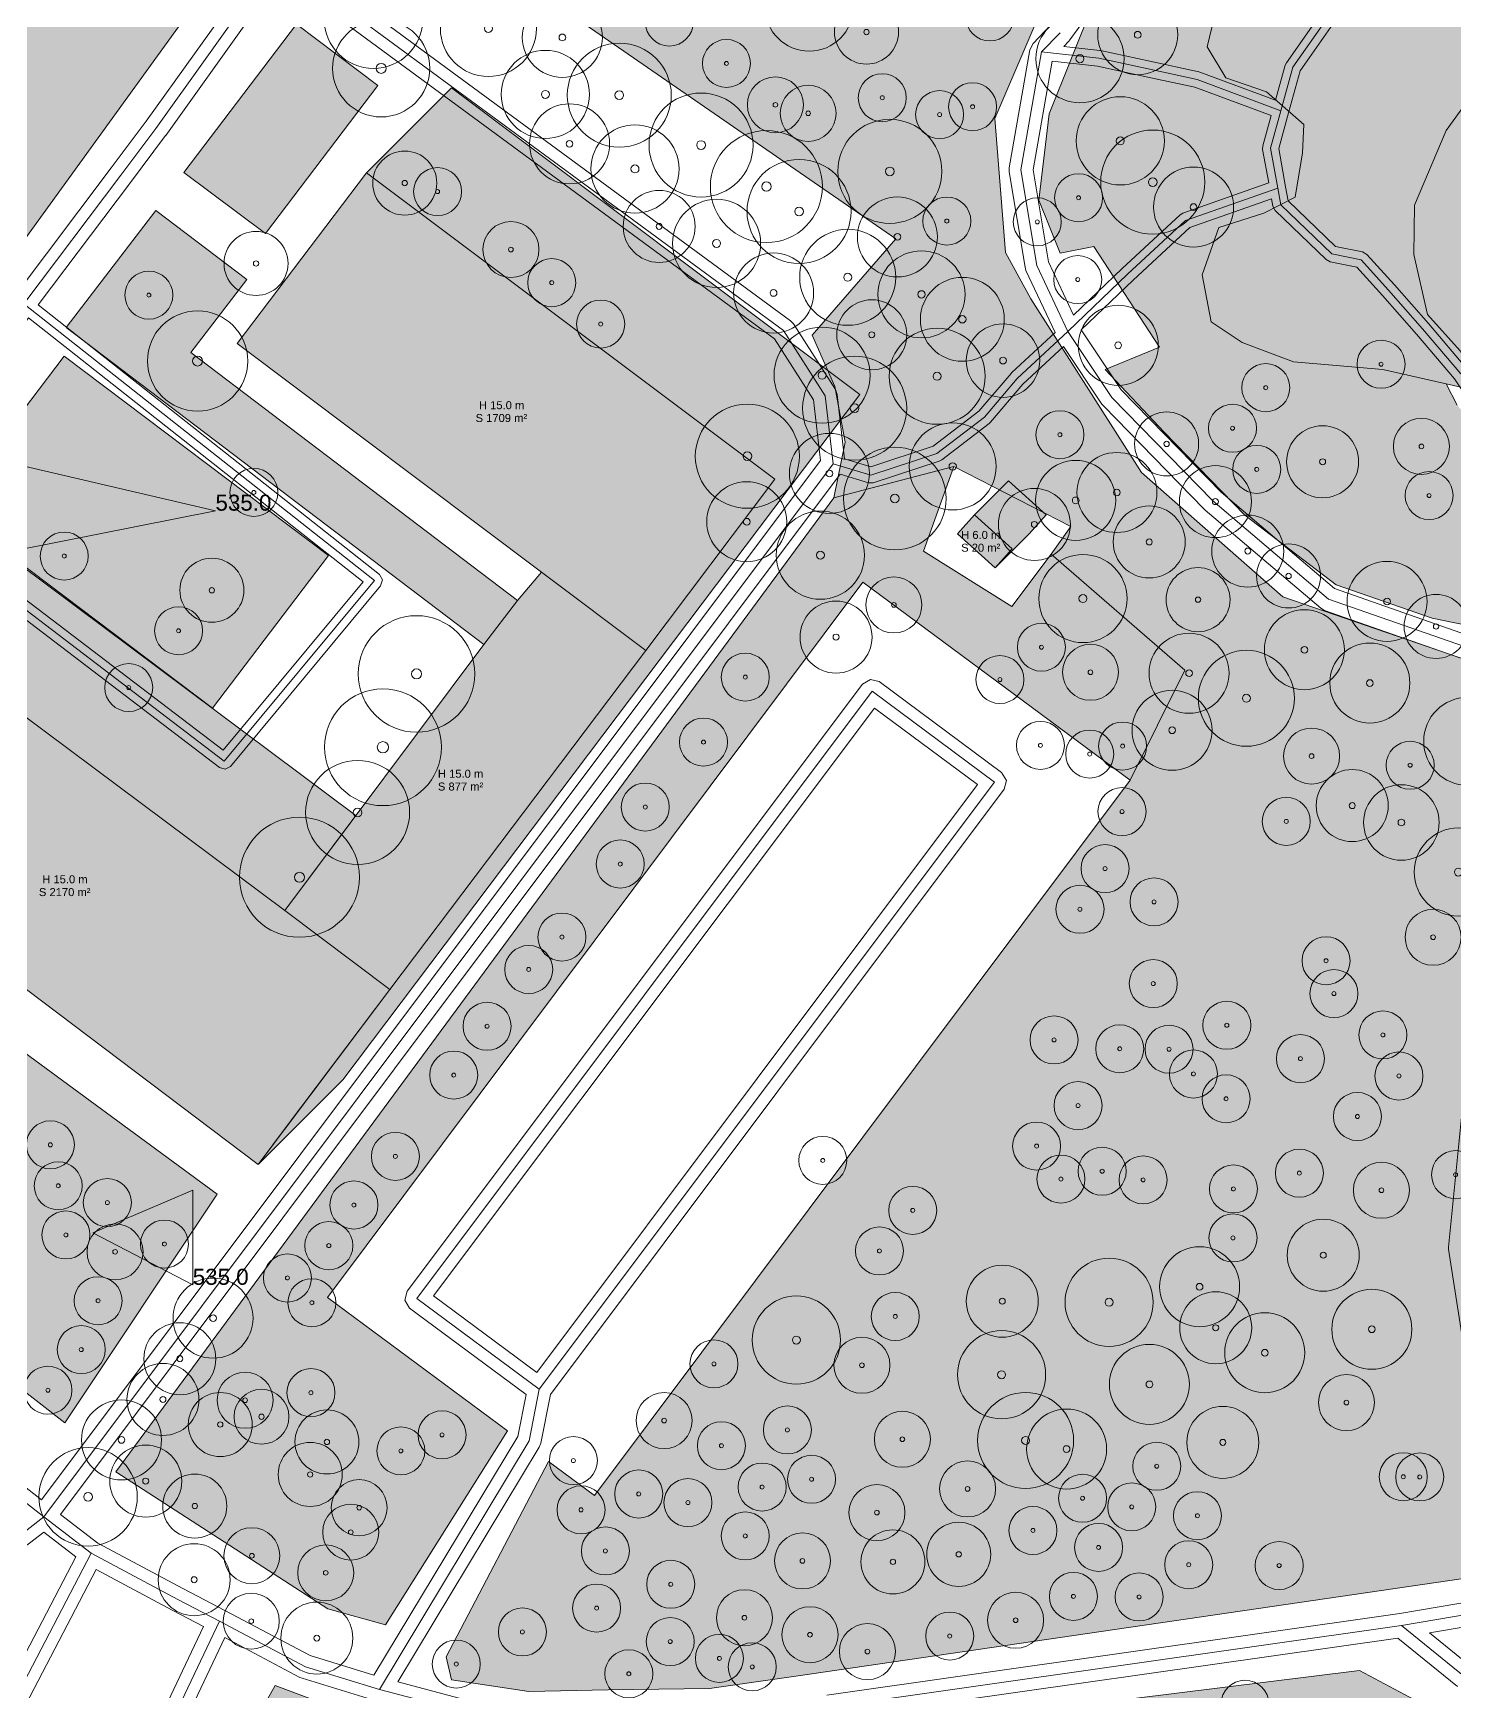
# Model space of a CAD drawing. Header units: metres. Extents: x -6 to 971, y -3 to 1031.
# Drawn here: x 127.5 to 305.1, y 258.5 to 465.8 of the extents above; entities that cross this region are included whole.
import ezdxf

# ---------------------------------------------------------------- set-up
doc = ezdxf.new("R2010")
doc.units = ezdxf.units.M
doc.header["$MEASUREMENT"] = 0
for name, color, linetype, lineweight, true_color in [('TPX_BUILDING_AREAS_TEXT', 7, 'CONTINUOUS', 0, 0x000000), ('TPX_BUILDING_HEIGHTS_TEXT', 7, 'CONTINUOUS', 0, 0x000000), ('TPX_BUILDINGS', 7, 'CONTINUOUS', 0, 0x000000), ('TPX_BUILDINGS_HATCH', 7, 'CONTINUOUS', 0, 0xf0f0f0), ('TPX_BUILDINGS_SHADOWS_HATCH', 7, 'CONTINUOUS', 0, 0x000000), ('TPX_BUILDINGS_SHADOWS_OUTLINES', 7, 'CONTINUOUS', 0, 0x000000), ('TPX_CONTOUR_LINES_5M', 7, 'CONTINUOUS', 0, 0x969696), ('TPX_CONTOUR_LINES_5M_TEXT', 7, 'CONTINUOUS', 0, 0x000000), ('TPX_ROADS_AXES', 7, 'CONTINUOUS', 0, 0x323232), ('TPX_ROADS_CONTOURS', 7, 'CONTINUOUS', 0, 0x646464), ('TPX_VEGETATION_GREEN_SPACES', 7, 'CONTINUOUS', 0, 0x58ba48), ('TPX_VEGETATION_GREEN_SPACES_HATCH', 7, 'CONTINUOUS', 0, 0x58ba48), ('TPX_VEGETATION_TREES_INDIVIDUAL', 7, 'CONTINUOUS', 0, 0x136734), ('TPX_WATERWAYS', 7, 'CONTINUOUS', 0, 0x7aafdf), ('TPX_WATERWAYS_HATCH', 7, 'CONTINUOUS', 0, 0x7aafdf)]:
    doc.layers.add(name, color=color, linetype=linetype, lineweight=lineweight, true_color=true_color)
doc.styles.add('TPX_TEXTE', font='arial.ttf')

# ---------------------------------------------------------------- blocks, each defined once
blk = doc.blocks.new('TREETR004_CR045')
at = {"layer": 'TPX_VEGETATION_TREES_INDIVIDUAL'}
for radius in [4.5, 0.375]:
    blk.add_circle((0, 0, 0.04), radius, dxfattribs=at)
blk = doc.blocks.new('TREETR004_CR050')
at = {"layer": 'TPX_VEGETATION_TREES_INDIVIDUAL'}
for radius in [5, 0.417]:
    blk.add_circle((0, 0, 0.04), radius, dxfattribs=at)
blk = doc.blocks.new('TREETR003_CR040')
at = {"layer": 'TPX_VEGETATION_TREES_INDIVIDUAL'}
for radius in [4, 0.333]:
    blk.add_circle((0, 0, 0.04), radius, dxfattribs=at)
blk = doc.blocks.new('TREETR005_CR054')
at = {"layer": 'TPX_VEGETATION_TREES_INDIVIDUAL'}
for radius in [5.44, 0.458]:
    blk.add_circle((0, 0, 0.04), radius, dxfattribs=at)
blk = doc.blocks.new('TREETR006_CR063')
at = {"layer": 'TPX_VEGETATION_TREES_INDIVIDUAL'}
for radius in [6.27, 0.625]:
    blk.add_circle((0, 0, 0.04), radius, dxfattribs=at)
blk = doc.blocks.new('TREETR007_CR073')
at = {"layer": 'TPX_VEGETATION_TREES_INDIVIDUAL'}
for radius in [7.3, 0.708]:
    blk.add_circle((0, 0, 0.04), radius, dxfattribs=at)
blk = doc.blocks.new('TREETR003_CR035')
at = {"layer": 'TPX_VEGETATION_TREES_INDIVIDUAL'}
for radius in [3.5, 0.292]:
    blk.add_circle((0, 0, 0.04), radius, dxfattribs=at)
blk = doc.blocks.new('TREETR006_CR070')
at = {"layer": 'TPX_VEGETATION_TREES_INDIVIDUAL'}
for radius in [7, 0.583]:
    blk.add_circle((0, 0, 0.04), radius, dxfattribs=at)
blk = doc.blocks.new('TREETR005_CR052')
at = {"layer": 'TPX_VEGETATION_TREES_INDIVIDUAL'}
for radius in [5.24, 0.458]:
    blk.add_circle((0, 0, 0.04), radius, dxfattribs=at)
blk = doc.blocks.new('TREETR005_CR065')
at = {"layer": 'TPX_VEGETATION_TREES_INDIVIDUAL'}
for radius in [6.5, 0.542]:
    blk.add_circle((0, 0, 0.04), radius, dxfattribs=at)
blk = doc.blocks.new('TREETR006_CR073')
at = {"layer": 'TPX_VEGETATION_TREES_INDIVIDUAL'}
for radius in [7.28, 0.625]:
    blk.add_circle((0, 0, 0.04), radius, dxfattribs=at)
blk = doc.blocks.new('TREETR005_CR060')
at = {"layer": 'TPX_VEGETATION_TREES_INDIVIDUAL'}
for radius in [6, 0.5]:
    blk.add_circle((0, 0, 0.04), radius, dxfattribs=at)
blk = doc.blocks.new('TREETR003_CR030')
at = {"layer": 'TPX_VEGETATION_TREES_INDIVIDUAL'}
for radius in [3, 0.25]:
    blk.add_circle((0, 0, 0.04), radius, dxfattribs=at)
blk = doc.blocks.new('TREETR005_CR055')
at = {"layer": 'TPX_VEGETATION_TREES_INDIVIDUAL'}
for radius in [5.51, 0.5]:
    blk.add_circle((0, 0, 0.04), radius, dxfattribs=at)
blk = doc.blocks.new('TREETR004_CR044')
at = {"layer": 'TPX_VEGETATION_TREES_INDIVIDUAL'}
for radius in [4.37, 0.375]:
    blk.add_circle((0, 0, 0.04), radius, dxfattribs=at)
blk = doc.blocks.new('TREETR003_CR034')
at = {"layer": 'TPX_VEGETATION_TREES_INDIVIDUAL'}
for radius in [3.43, 0.333]:
    blk.add_circle((0, 0, 0.04), radius, dxfattribs=at)
blk = doc.blocks.new('TREETR005_CR064')
at = {"layer": 'TPX_VEGETATION_TREES_INDIVIDUAL'}
for radius in [6.41, 0.542]:
    blk.add_circle((0, 0, 0.04), radius, dxfattribs=at)
blk = doc.blocks.new('TREETR004_CR046')
at = {"layer": 'TPX_VEGETATION_TREES_INDIVIDUAL'}
for radius in [4.59, 0.417]:
    blk.add_circle((0, 0, 0.04), radius, dxfattribs=at)
blk = doc.blocks.new('TREETR005_CR062')
at = {"layer": 'TPX_VEGETATION_TREES_INDIVIDUAL'}
for radius in [6.15, 0.542]:
    blk.add_circle((0, 0, 0.04), radius, dxfattribs=at)
blk = doc.blocks.new('TREETR006_CR061')
at = {"layer": 'TPX_VEGETATION_TREES_INDIVIDUAL'}
for radius in [6.07, 0.625]:
    blk.add_circle((0, 0, 0.04), radius, dxfattribs=at)
blk = doc.blocks.new('TREETR006_CR075')
at = {"layer": 'TPX_VEGETATION_TREES_INDIVIDUAL'}
for radius in [7.5, 0.625]:
    blk.add_circle((0, 0, 0.04), radius, dxfattribs=at)
blk = doc.blocks.new('TREETR004_CR047')
at = {"layer": 'TPX_VEGETATION_TREES_INDIVIDUAL'}
for radius in [4.72, 0.417]:
    blk.add_circle((0, 0, 0.04), radius, dxfattribs=at)

msp = doc.modelspace()

# ---------------------------------------------------------------- hatches: boundary and pattern name
at = {"layer": 'TPX_BUILDINGS_HATCH'}
for points in [[(93.21, 374.18), (92.02, 372.43), (155.56, 324.42), (172.05, 346.28), (204.02, 388.67), (220.16, 410.05), (169.13, 448.34), (152.96, 427.01), (191, 398.45), (187.99, 394.92), (183.77, 389.41), (158.9, 356.15), (108.08, 394.09), (106.61, 392.17), (93.21, 374.18)], [(169.13, 448.34), (152.96, 427.01), (191, 398.45), (204.02, 388.67), (220.16, 410.05), (169.13, 448.34)], [(245.11, 405.6), (242.99, 403.25), (247.69, 399), (249.81, 401.36), (245.11, 405.6)], [(183.77, 389.41), (158.9, 356.15), (172.05, 346.28), (204.02, 388.67), (191, 398.45), (187.99, 394.92), (183.77, 389.41)], [(93.21, 374.18), (92.02, 372.43), (155.56, 324.42), (172.05, 346.28), (158.9, 356.15), (108.08, 394.09), (106.61, 392.17), (93.21, 374.18)]]:
    msp.add_hatch(color=256, dxfattribs=at).paths.add_polyline_path(points)
at = {"layer": 'TPX_BUILDINGS_SHADOWS_HATCH'}
for points in [[(0, 486.55), (0, 482.61), (55.87, 441.26), (51.95, 436.03), (55.74, 433.2), (98.02, 401.54), (100.29, 399.83), (98.88, 397.97), (100.43, 396.8), (106.61, 392.17), (108.08, 394.09), (158.9, 356.15), (167.79, 368.04), (118.68, 404.7), (112.71, 398.73), (106.8, 403.17), (106.57, 403.34), (115.14, 414.68), (112.87, 416.39), (70.59, 448.05), (67.13, 450.63), (68.92, 453), (72.84, 458.23), (14.71, 501.26), (0, 486.55)], [(159.14, 329.16), (155.56, 324.42), (166.17, 335.02), (182.65, 356.89), (214.63, 399.28), (230.77, 420.66), (179.73, 458.95), (169.13, 448.34), (220.16, 410.05), (204.02, 388.67), (172.05, 346.28), (159.14, 329.16)], [(249.36, 409.84), (245.11, 405.6), (249.81, 401.36), (247.69, 399), (251.93, 403.25), (254.05, 405.6), (249.36, 409.84)]]:
    msp.add_hatch(color=256, dxfattribs=at).paths.add_polyline_path(points)
at = {"layer": 'TPX_VEGETATION_GREEN_SPACES_HATCH'}
for points in [[(275.64, 441.5), (273.55, 435.62), (274.69, 429.72), (278.56, 427.15), (284.97, 424.73), (296.14, 423.78), (304.02, 421.97), (308.64, 420.92), (305.77, 426.11), (301.72, 430.66), (300.01, 438.12), (300.09, 444.29), (304.04, 453.62), (311.59, 464.03), (315.07, 468.69), (320.64, 474.93), (324.48, 479.69), (327.23, 483.7), (327.91, 487.65), (326.77, 494.05), (324.83, 498.01), (323.32, 501.81), (320.7, 508.89), (317.83, 516.23), (313.81, 521.18), (310.65, 525.43), (310.9, 533.6), (312.68, 538.84), (316.18, 542.67), (316.41, 547.84), (322.53, 555.36), (332.05, 565.42), (344.17, 574.61), (356.14, 579.57), (356.43, 585.35), (340.59, 582.47), (331.14, 578.94), (318.36, 574.78), (303.68, 569.55), (298.75, 564.49), (294.38, 550.86), (292.59, 537.59), (292.89, 532.69), (298.46, 524.72), (302.07, 512.38), (302.68, 505.31), (303.6, 494.67), (301.85, 488.95), (295.54, 485.15), (290.61, 483.33), (284.33, 482.55), (280.25, 480.4), (278.18, 477.22), (275.58, 470), (274.16, 464.1), (276.5, 460.21), (281.57, 458.47), (286.27, 454.38), (286.07, 450.84), (285.16, 445.29), (281.25, 443.31), (275.64, 441.5)], [(254.44, 455.7), (253.15, 444.92), (255.79, 438.32), (260.03, 439.12), (268.21, 426.57), (261.41, 423.77), (268.79, 415.95), (278.86, 405.57), (290.29, 396.86), (302.28, 392.7), (317.67, 389.52), (320.59, 393.54), (321.63, 396.56), (322.51, 400.43), (323.22, 403.46), (314.3, 409.44), (305.41, 419.3), (304.02, 421.97), (296.14, 423.78), (284.97, 424.73), (278.56, 427.15), (274.69, 429.72), (273.55, 435.62), (275.64, 441.5), (281.25, 443.31), (285.16, 445.29), (286.07, 450.84), (286.27, 454.38), (281.57, 458.47), (276.5, 460.21), (274.16, 464.1), (275.58, 470), (278.18, 477.22), (280.25, 480.4), (284.33, 482.55), (290.61, 483.33), (295.54, 485.15), (301.85, 488.95), (303.6, 494.67), (302.68, 505.31), (302.07, 512.38), (299.78, 503.14), (298.21, 498.1), (291.37, 491.58), (283.55, 488.46), (275.37, 483.99), (266.5, 477.83), (259.99, 469.64), (254.44, 455.7)], [(83.39, 469.72), (64.99, 445.25), (106.97, 413.25), (147.6, 469.28), (147.22, 473.99), (109.32, 503.29), (83.39, 469.72)], [(181.26, 483.65), (178.57, 479.25), (235.28, 440.1), (224.83, 428.06), (227.65, 421.63), (228.93, 414.71), (227.51, 407.74), (242.52, 411.67), (257.13, 404.16), (254.69, 400.68), (271.39, 386.22), (264.54, 372.46), (197.62, 283.07), (191.88, 287.32), (179.08, 262.9), (179.73, 260.03), (189.42, 258.6), (199.31, 258.8), (211.99, 258.97), (222.78, 260.48), (306.51, 272.74), (399.86, 286.66), (456.56, 294.35), (489.25, 303.6), (486.76, 308.84), (482.17, 310.42), (441.28, 348.38), (435, 354.22), (410.84, 386.79), (381.26, 363.16), (369.13, 359.02), (356, 358.7), (344.23, 361.16), (331.82, 374.64), (321.28, 383.1), (308.19, 386.9), (283.64, 395.35), (265.95, 410.92), (252.15, 432.62), (248.96, 438.39), (247.64, 455.12), (255.49, 473.54), (252.13, 476.79), (243.64, 483.78), (241.23, 494.51), (235.81, 497.94), (228.76, 500.06), (220.61, 497.5), (214.63, 488.75), (206.46, 481.93), (197.43, 478.65), (187.99, 478.58), (181.26, 483.65)], [(160.36, 466.91), (146.31, 448.4), (156.48, 440.76), (170.53, 459.27), (160.36, 466.91)], [(142.8, 443.65), (131.58, 429.01), (183.77, 389.41), (187.99, 394.92), (147.18, 425.88), (154.18, 435.01), (142.8, 443.65)], [(131.33, 425.44), (116.82, 406.37), (149.87, 381.46), (164.38, 400.53), (131.33, 425.44)], [(227.51, 407.74), (137.8, 286.04), (164.3, 268.93), (171.48, 266.93), (186.72, 291.15), (164.24, 307.82), (231.16, 397.2), (264.54, 372.46), (271.39, 386.22), (254.69, 400.68), (249.76, 394.17), (238.73, 401.05), (242.52, 411.67), (227.51, 407.74)], [(66.96, 347.15), (66.48, 342.73), (131.42, 292.14), (150.45, 320.72), (85.51, 368.4), (66.96, 347.15)], [(157.72, 259.34), (149.56, 244.87), (151.8, 242.14), (172.55, 220.66), (180.27, 226.16), (188.98, 211.12), (195.13, 206.95), (199.03, 214.25), (206.79, 223.27), (218.33, 227.27), (236.38, 233.85), (257.64, 235.11), (274.72, 232.31), (283.8, 227.72), (290.08, 222.37), (295.99, 215.01), (299.51, 207.69), (302.01, 200.52), (301.76, 188.93), (302.04, 183.09), (333.83, 239.55), (293.21, 261.2), (207.27, 250.53), (191.37, 249.81), (175.14, 252.81), (157.72, 259.34)]]:
    msp.add_hatch(color=256, dxfattribs=at).paths.add_polyline_path(points)
at = {"layer": 'TPX_WATERWAYS_HATCH'}
h = msp.add_hatch(color=256, dxfattribs=at)
h.paths.add_polyline_path([(300.09, 444.29), (300.01, 438.12), (301.72, 430.66), (305.77, 426.11), (308.64, 420.92), (312.72, 416.35), (319.71, 410.28), (324.69, 407.22), (326.77, 405.85), (330.56, 403.34), (337.64, 399.25), (344.29, 395.61), (350.85, 391.07), (356.08, 386.48), (361.19, 383.31), (367.7, 380.24), (374.17, 378.97), (380.53, 379.42), (384.59, 381.3), (391.34, 388.32), (395.11, 392.82), (399.04, 396.59), (400.74, 400.3), (402.31, 403.7), (406.44, 410.03), (407.76, 413.63), (412.66, 418.66), (418.82, 421.19), (427.75, 422.22), (436.29, 420.16), (445.43, 417.66), (453.13, 417.59), (457.22, 419.53), (466.31, 420.65), (474.21, 424.11), (481.46, 430.92), (486.71, 437.07), (490, 446.16), (488.75, 451.85), (486.16, 461.34), (485.7, 466.6), (489.04, 472.77), (496.28, 479.5), (515.48, 496.88), (524.61, 510.39), (531.27, 519.45), (544, 529.57), (553.56, 534.73), (561.35, 535.26), (569.24, 536.91), (573.85, 539.27), (585.47, 543.29), (594.1, 549.92), (610.28, 567.33), (614.48, 573.14), (617.84, 579.05), (615.45, 584.58), (604.86, 586.66), (600.32, 589.77), (598.37, 593.95), (597.76, 598.2), (597.15, 602.45), (595.57, 605.9), (591.01, 608.48), (583.42, 611.41), (581.37, 610.01), (580.4, 606.53), (578.48, 602.69), (575.39, 601.06), (571.77, 601.28), (571.18, 598.02), (528.66, 605.76), (530.47, 615.58), (526.34, 616.33), (526.87, 619.27), (515.06, 621.42), (516.06, 626.88), (493.14, 631.04), (491.57, 622.51), (454.24, 629.3), (455.32, 635.17), (452.84, 637.83), (449.97, 639.88), (445.85, 643.22), (440.98, 644.91), (435.81, 647.58), (432.19, 649.62), (428.66, 652.26), (426.11, 656.02), (423.66, 658.92), (420.29, 659.76), (416.55, 660.09), (413.07, 661.17), (409.58, 663.91), (405.18, 667.43), (401.96, 670.36), (398.63, 673.82), (395.89, 676.34), (393.82, 677.22), (391.06, 676.68), (388.62, 675.91), (386.94, 675.17), (386.66, 676.19), (388.67, 679.76), (394.3, 688.69), (400.18, 696.46), (394.41, 696.43), (394.38, 690.46), (387.96, 690.59), (387.92, 680.17), (377.95, 680.17), (377.7, 690.37), (376.65, 690.38), (375.06, 690.4), (375.12, 671.94), (373.09, 668.65), (372.12, 665.74), (372.15, 659.87), (375.17, 646.38), (376.53, 635.04), (376.87, 624.87), (377.05, 609.05), (371.77, 608.98), (371.99, 601.97), (369.7, 601.91), (369.73, 597.86), (363.44, 597.9), (363.44, 585.44), (356.43, 585.35), (356.14, 579.57), (344.17, 574.61), (332.05, 565.42), (322.53, 555.36), (316.41, 547.84), (316.18, 542.67), (312.68, 538.84), (310.9, 533.6), (310.65, 525.43), (313.81, 521.18), (317.83, 516.23), (320.7, 508.89), (323.32, 501.81), (324.83, 498.01), (326.77, 494.05), (327.91, 487.65), (327.23, 483.7), (324.48, 479.69), (320.64, 474.93), (315.07, 468.69), (311.59, 464.03), (304.04, 453.62), (300.09, 444.29)])
h.paths.add_polyline_path([(341.33, 534.92), (341.77, 541.41), (343.71, 544.99), (349.75, 546.33), (357.96, 546.25), (363.58, 544.8), (367.11, 543.74), (371.45, 542.01), (374.57, 542.11), (379.63, 537.62), (383.13, 532.63), (382.4, 524.42), (382.19, 521.86), (379.97, 518.05), (378.21, 511.68), (376.33, 507.52), (371.47, 505.35), (362.04, 504.07), (358.28, 506.43), (354.26, 511.86), (350.22, 516.42), (345.58, 522.29), (344.13, 528.16), (341.33, 534.92)], flags=16)

# ---------------------------------------------------------------- linework, layer by layer
at = {"layer": 'TPX_BUILDINGS', "elevation": 0.04}
for points in [[(93.21, 374.18), (92.02, 372.43), (155.56, 324.42), (172.05, 346.28), (204.02, 388.67), (220.16, 410.05), (169.13, 448.34), (152.96, 427.01), (191, 398.45), (187.99, 394.92), (183.77, 389.41), (158.9, 356.15), (108.08, 394.09), (106.61, 392.17)], [(169.13, 448.34), (152.96, 427.01), (191, 398.45), (204.02, 388.67), (220.16, 410.05)], [(245.11, 405.6), (242.99, 403.25), (247.69, 399), (249.81, 401.36)], [(183.77, 389.41), (158.9, 356.15), (172.05, 346.28), (204.02, 388.67), (191, 398.45), (187.99, 394.92)], [(93.21, 374.18), (92.02, 372.43), (155.56, 324.42), (172.05, 346.28), (158.9, 356.15), (108.08, 394.09), (106.61, 392.17)]]:
    msp.add_lwpolyline(points, close=True, dxfattribs=at)
at = {"layer": 'TPX_BUILDINGS_SHADOWS_OUTLINES', "elevation": 0.04}
for points in [[(0, 486.55), (0, 482.61), (55.87, 441.26), (51.95, 436.03), (55.74, 433.2), (98.02, 401.54), (100.29, 399.83), (98.88, 397.97), (100.43, 396.8), (106.61, 392.17), (108.08, 394.09), (158.9, 356.15), (167.79, 368.04), (118.68, 404.7), (112.71, 398.73), (106.8, 403.17), (106.57, 403.34), (115.14, 414.68), (112.87, 416.39), (70.59, 448.05), (67.13, 450.63), (68.92, 453), (72.84, 458.23), (14.71, 501.26)], [(159.14, 329.16), (155.56, 324.42), (166.17, 335.02), (182.65, 356.89), (214.63, 399.28), (230.77, 420.66), (179.73, 458.95), (169.13, 448.34), (220.16, 410.05), (204.02, 388.67), (172.05, 346.28)], [(249.36, 409.84), (245.11, 405.6), (249.81, 401.36), (247.69, 399), (251.93, 403.25), (254.05, 405.6)]]:
    msp.add_lwpolyline(points, close=True, dxfattribs=at)
at = {"layer": 'TPX_CONTOUR_LINES_5M', "elevation": 0.05}
for points in [[(120.6, 413.01), (120.6, 400.25), (150.24, 406.13), (120.6, 413.01)], [(147.4, 321.22), (134.93, 315.88), (147.4, 309.4), (147.4, 321.22)]]:
    msp.add_lwpolyline(points, dxfattribs=at)
at = {"layer": 'TPX_ROADS_AXES', "elevation": 0.03}
for points in [[(54.87, 338.31), (79.91, 368.97), (87.06, 378.8), (100.43, 396.8), (108.23, 407.69), (126.29, 431.96), (138.41, 448.06), (142.8, 453.89), (155.76, 472.04), (308.5, 674.8), (347.73, 728.98), (400.9, 800.31), (434.33, 845.14), (437.41, 852.74), (438.75, 858.86), (439.47, 863.96), (439.18, 871.35), (434.28, 909.65)], [(0, 589.46), (49.07, 552.76), (99.81, 514.21), (147.39, 477.96), (155.76, 472.04), (167.6, 468.05), (221.22, 428.66), (226.44, 420.48), (227.42, 412), (128.79, 280.4)], [(287.74, 492.22), (286.43, 480.39), (288.93, 474.44), (289.4, 473.29), (289.35, 467.89), (284.89, 461.53), (283.38, 456.11), (282.08, 451.44)], [(126.29, 431.96), (170.11, 397.39), (151.35, 374.81), (108.23, 407.69), (104.8, 410.29), (60.83, 443.66), (0, 488.88)], [(255.8, 465.85), (253.49, 463.45), (250.89, 448.71)], [(283.38, 456.11), (272.93, 459.99), (266.78, 461.32), (260.63, 462.66), (253.49, 463.45)], [(282.08, 451.44), (282.99, 446.43), (283.37, 444.35), (289.75, 438.22), (293.4, 437.48), (296.83, 433.68), (301.08, 428.85), (305.87, 423.22)], [(250.89, 448.71), (252.89, 436.78), (256.76, 428.5), (262.27, 420.26), (274.88, 407.35), (289.34, 395.07), (306.22, 389.18)], [(282.99, 446.43), (271.47, 442.37), (264.22, 435.68), (256.76, 428.5), (250.43, 422.64), (246.33, 417.83), (240.39, 413.28), (232.14, 410.56), (227.42, 412)], [(190.71, 296.34), (247.6, 372.22), (232.3, 383.57), (175.41, 307.7)], [(128.79, 280.4), (54.87, 338.31)], [(175.41, 307.7), (190.71, 296.34)], [(128.79, 280.4), (134.71, 275.85), (145.55, 270.09), (150.73, 267.37), (161.5, 261.68), (170.73, 258.83), (183.6, 255.44), (195.21, 254.74), (211.09, 254.68), (226.86, 256.64), (298.46, 266.84), (316.36, 269.86), (367.21, 276.47), (493.99, 296.08)], [(170.73, 258.83), (189.43, 289.9), (190.71, 296.34)], [(0, 187.95), (98.53, 258.41), (122.49, 275.54), (128.79, 280.4)], [(113.26, 234.75), (134.71, 275.85)], [(133.67, 231.51), (138.92, 242.48), (150.73, 267.37)], [(298.46, 266.84), (306.41, 260.37), (340.77, 239.14), (354.06, 232.62)]]:
    msp.add_lwpolyline(points, dxfattribs=at)
at = {"layer": 'TPX_ROADS_CONTOURS', "elevation": 0.03}
for points in [[(153.66, 471.69), (141.59, 454.78), (137.22, 448.96), (125.09, 432.85), (107.64, 409.4), (105.41, 411.09), (61.43, 444.45), (61.42, 444.46), (0.6, 489.68)], [(254.65, 466.82), (252.41, 464.49), (252.01, 463.71), (249.41, 448.97), (249.41, 448.46), (251.41, 436.54), (251.53, 436.15), (255.16, 428.38), (249.75, 423.38), (249.66, 423.29), (245.64, 418.56), (239.92, 414.18), (232.13, 411.61), (228.86, 412.61), (227.93, 420.65), (227.71, 421.29), (222.48, 429.47), (222.11, 429.87), (169.29, 468.67)], [(306.63, 423.87), (301.84, 429.5), (297.58, 434.34), (294.14, 438.15), (293.6, 438.46), (290.23, 439.14), (284.3, 444.85), (283.98, 446.61), (283.11, 451.39), (284.34, 455.84), (285.81, 461.09), (290.17, 467.32)], [(183.84, 256.93), (173.05, 259.77), (190.71, 289.12), (190.9, 289.6), (192.12, 295.71), (248.8, 371.32), (249.08, 372.43), (248.49, 373.42), (233.2, 384.77), (232.09, 385.05), (231.1, 384.47), (174.21, 308.59), (173.92, 307.49), (174.51, 306.5), (189.06, 295.7), (188.01, 290.45), (170.05, 260.61), (162.08, 263.07), (151.43, 268.69), (146.25, 271.42), (135.53, 277.11), (130.88, 280.69), (228.31, 410.68), (231.85, 409.6), (232.45, 409.61), (240.7, 412.33), (241, 412.49), (246.94, 417.03), (247.09, 417.18), (251.15, 421.95), (256.21, 426.63), (261.03, 419.42), (261.2, 419.21), (273.81, 406.3), (273.91, 406.2), (288.36, 393.93), (288.84, 393.65), (305.73, 387.76)], [(308.28, 353.68), (304.34, 314.09), (304.34, 313.84), (306.7, 298.63)], [(490.63, 249.08), (479.73, 254.35), (479.61, 254.4), (462.24, 261.03), (461.97, 261.1), (443.6, 264.4), (443.35, 264.43), (424.68, 264.64), (424.44, 264.62), (406, 261.75), (405.76, 261.69), (388.06, 255.8), (387.82, 255.7), (371.36, 246.94), (371.19, 246.84), (353.91, 234.37), (341.5, 240.45), (307.28, 261.59), (301.97, 265.91), (316.58, 268.38), (367.4, 274.98), (367.44, 274.99), (494.22, 294.6)], [(99.4, 257.19), (123.36, 274.32), (123.4, 274.35), (128.79, 278.51), (132.8, 275.42), (112.32, 236.2)], [(315.22, 271.19), (298.23, 268.32), (226.66, 258.13)], [(140.91, 243.17), (151.41, 265.31), (160.8, 260.35), (161.06, 260.25), (170.29, 257.4)], [(227.07, 255.16), (298.02, 265.26), (305.46, 259.21)]]:
    msp.add_lwpolyline(points, dxfattribs=at)
for points in [[(256.24, 464.15), (256.88, 464.81), (257.01, 464.97), (261.19, 470.67), (267.14, 478.8), (278.72, 486.25), (281.79, 488.21), (286.5, 490.1), (285.43, 480.5), (285.51, 480), (288, 474.05), (288.4, 473.09), (288.36, 468.21), (284.07, 462.1), (283.92, 461.8), (282.71, 457.43), (273.27, 460.93), (273.14, 460.97), (267, 462.3), (260.84, 463.64), (260.74, 463.65)], [(57, 338.54), (81.07, 368.02), (81.12, 368.09), (88.27, 377.91), (101.64, 395.91), (101.65, 395.93), (108.85, 405.97), (150.75, 374.02), (151.47, 373.82), (152.12, 374.17), (170.88, 396.75), (171.11, 397.49), (170.73, 398.17), (128.07, 431.83), (139.61, 447.15), (144, 452.99), (144.02, 453.02), (156.33, 470.27), (166.9, 466.7), (220.1, 427.62), (224.99, 419.96), (225.87, 412.42), (128.51, 282.53)], [(252.41, 448.7), (254.81, 462.3), (260.47, 461.67), (266.57, 460.35), (272.64, 459.03), (282.17, 455.49), (281.12, 451.7), (281.1, 451.26), (281.86, 447.09), (271.14, 443.31), (270.8, 443.11), (263.54, 436.41), (257.46, 430.56), (254.33, 437.24)], [(258.42, 428.71), (264.91, 434.95), (272, 441.5), (282.22, 445.1), (282.39, 444.17), (282.68, 443.63), (289.06, 437.5), (289.55, 437.24), (292.88, 436.57), (296.08, 433.02), (300.32, 428.2), (305.07, 422.62), (309, 416.77), (309.21, 416.55), (317.48, 409.93), (321.3, 406.66), (324.13, 403.84), (321.95, 395.46), (318.13, 388.6), (306.6, 390.63), (290.09, 396.39), (275.91, 408.44), (263.44, 421.21)], [(110.02, 407.58), (126.87, 430.22), (168.69, 397.24), (151.2, 376.19)], [(177.51, 308.01), (232.61, 381.47), (245.49, 371.91), (190.41, 298.43)], [(115.64, 236.07), (135.35, 273.81), (144.85, 268.76), (148.75, 266.71), (137.57, 243.12), (132.84, 233.25), (123.94, 235.4), (123.71, 235.44)]]:
    msp.add_lwpolyline(points, close=True, dxfattribs=at)
at = {"layer": 'TPX_VEGETATION_GREEN_SPACES', "elevation": 0}
for points in [[(83.39, 469.72), (64.99, 445.25), (106.97, 413.25), (147.6, 469.28), (147.22, 473.99), (109.32, 503.29)], [(160.36, 466.91), (146.31, 448.4), (156.48, 440.76), (170.53, 459.27)], [(142.8, 443.65), (131.58, 429.01), (183.77, 389.41), (187.99, 394.92), (147.18, 425.88), (154.18, 435.01)], [(131.33, 425.44), (116.82, 406.37), (149.87, 381.46), (164.38, 400.53)], [(227.51, 407.74), (137.8, 286.04), (164.3, 268.93), (171.48, 266.93), (186.72, 291.15), (164.24, 307.82), (231.16, 397.2), (264.54, 372.46), (271.39, 386.22), (254.69, 400.68), (249.76, 394.17), (238.73, 401.05), (242.52, 411.67)], [(66.96, 347.15), (66.48, 342.73), (131.42, 292.14), (150.45, 320.72), (85.51, 368.4)]]:
    msp.add_lwpolyline(points, close=True, dxfattribs=at)
for points in [[(178.57, 479.25), (235.28, 440.1), (224.83, 428.06), (227.65, 421.63), (228.93, 414.71), (227.51, 407.74), (242.52, 411.67), (257.13, 404.16), (254.69, 400.68), (271.39, 386.22), (264.54, 372.46), (197.62, 283.07), (191.88, 287.32), (179.08, 262.9), (179.73, 260.03), (189.42, 258.6), (199.31, 258.8), (211.99, 258.97), (222.78, 260.48), (306.51, 272.74)], [(308.19, 386.9), (283.64, 395.35), (265.95, 410.92), (252.15, 432.62), (248.96, 438.39), (247.64, 455.12), (255.49, 473.54)], [(259.99, 469.64), (254.44, 455.7), (253.15, 444.92), (255.79, 438.32), (260.03, 439.12), (268.21, 426.57), (261.41, 423.77), (268.79, 415.95), (278.86, 405.57), (290.29, 396.86), (302.28, 392.7), (317.67, 389.52)], [(305.41, 419.3), (304.02, 421.97), (296.14, 423.78), (284.97, 424.73), (278.56, 427.15), (274.69, 429.72), (273.55, 435.62), (275.64, 441.5), (281.25, 443.31), (285.16, 445.29), (286.07, 450.84), (286.27, 454.38), (281.57, 458.47), (276.5, 460.21), (274.16, 464.1), (275.58, 470)], [(275.58, 470), (274.16, 464.1), (276.5, 460.21), (281.57, 458.47), (286.27, 454.38), (286.07, 450.84), (285.16, 445.29), (281.25, 443.31), (275.64, 441.5), (273.55, 435.62), (274.69, 429.72), (278.56, 427.15), (284.97, 424.73), (296.14, 423.78), (304.02, 421.97), (308.64, 420.92), (305.77, 426.11), (301.72, 430.66), (300.01, 438.12), (300.09, 444.29), (304.04, 453.62), (311.59, 464.03), (315.07, 468.69)], [(333.83, 239.55), (293.21, 261.2), (207.27, 250.53)], [(175.14, 252.81), (157.72, 259.34), (149.56, 244.87)]]:
    msp.add_lwpolyline(points, dxfattribs=at)
at = {"layer": 'TPX_WATERWAYS', "elevation": 0.01}
msp.add_lwpolyline([(311.59, 464.03), (304.04, 453.62), (300.09, 444.29), (300.01, 438.12), (301.72, 430.66), (305.77, 426.11)], dxfattribs=at)

# ---------------------------------------------------------------- block references
at = {"layer": 'TPX_VEGETATION_TREES_INDIVIDUAL'}
for name, p in [('TREETR005_CR062', (169.99, 467.54, 0.04)), ('TREETR005_CR055', (224.44, 469.06, 0.04)), ('TREETR005_CR060', (184.35, 466.38, 0.04)), ('TREETR003_CR030', (247.02, 467.82, 0.04)), ('TREETR004_CR050', (265.49, 465.6, 0.04)), ('TREETR004_CR050', (193.59, 465.27, 0.04)), ('TREETR003_CR030', (206.96, 467.19, 0.04)), ('TREETR003_CR040', (231.6, 465.93, 0.04)), ('TREETR006_CR061', (170.95, 461.4, 0.04)), ('TREETR005_CR055', (258.27, 462.61, 0.04)), ('TREETR005_CR065', (200.71, 458.05, 0.04)), ('TREETR003_CR030', (214.1, 462.01, 0.04)), ('TREETR005_CR055', (191.47, 458.14, 0.04)), ('TREETR003_CR035', (220.21, 456.84, 0.04)), ('TREETR003_CR030', (233.57, 457.73, 0.04)), ('TREETR005_CR065', (210.92, 451.82, 0.04)), ('TREETR003_CR035', (224.31, 455.78, 0.04)), ('TREETR003_CR030', (240.74, 455.62, 0.04)), ('TREETR003_CR030', (244.86, 456.6, 0.04)), ('TREETR004_CR050', (194.49, 451.97, 0.04)), ('TREETR005_CR055', (263.31, 452.34, 0.04)), ('TREETR005_CR055', (202.67, 448.83, 0.04)), ('TREETR005_CR065', (234.51, 448.53, 0.04)), ('TREETR006_CR070', (219.09, 446.63, 0.04)), ('TREETR005_CR065', (267.37, 447.19, 0.04)), ('TREETR003_CR040', (173.9, 447.06, 0.04)), ('TREETR005_CR065', (223.17, 443.52, 0.04)), ('TREETR003_CR030', (178, 446, 0.04)), ('TREETR003_CR030', (258.1, 445.23, 0.04)), ('TREETR004_CR050', (272.47, 444.07, 0.04)), ('TREETR004_CR045', (205.69, 441.65, 0.04)), ('TREETR005_CR055', (212.86, 439.53, 0.04)), ('TREETR004_CR050', (235.46, 440.34, 0.04)), ('TREETR003_CR030', (241.64, 442.32, 0.04)), ('TREETR003_CR030', (252.94, 442.22, 0.04)), ('TREETR003_CR035', (187.17, 438.76, 0.04)), ('TREETR003_CR040', (155.31, 437.02, 0.04)), ('TREETR005_CR060', (229.25, 435.29, 0.04)), ('TREETR003_CR030', (192.27, 434.62, 0.04)), ('TREETR004_CR050', (219.99, 433.33, 0.04)), ('TREETR005_CR054', (238.47, 433.16, 0.04)), ('TREETR003_CR030', (258, 435.01, 0.04)), ('TREETR003_CR030', (141.92, 433.06, 0.04)), ('TREETR005_CR052', (243.58, 430.04, 0.04)), ('TREETR006_CR063', (148.01, 424.83, 0.04)), ('TREETR003_CR030', (198.38, 429.45, 0.04)), ('TREETR004_CR044', (232.26, 428.11, 0.04)), ('TREETR004_CR050', (263.06, 426.79, 0.04)), ('TREETR005_CR060', (226.05, 423.06, 0.04)), ('TREETR004_CR046', (248.66, 424.88, 0.04)), ('TREETR005_CR060', (240.43, 422.92, 0.04)), ('TREETR003_CR030', (295.91, 424.43, 0.04)), ('TREETR005_CR065', (230.12, 418.93, 0.04)), ('TREETR003_CR030', (281.5, 421.5, 0.04)), ('TREETR005_CR065', (216.71, 412.93, 0.04)), ('TREETR003_CR030', (277.34, 416.43, 0.04)), ('TREETR005_CR054', (242.37, 411.66, 0.04)), ('TREETR003_CR030', (255.77, 415.62, 0.04)), ('TREETR003_CR040', (269.11, 414.47, 0.04)), ('TREETR004_CR045', (288.6, 412.24, 0.04)), ('TREETR003_CR035', (300.94, 414.16, 0.04)), ('TREETR004_CR050', (226.96, 410.78, 0.04)), ('TREETR005_CR064', (235.15, 407.64, 0.04)), ('TREETR004_CR050', (262.89, 408.4, 0.04)), ('TREETR003_CR030', (280.37, 411.29, 0.04)), ('TREETR003_CR030', (155.04, 408.41, 0.04)), ('TREETR004_CR050', (257.74, 407.42, 0.04)), ('TREETR004_CR045', (275.2, 407.26, 0.04)), ('TREETR003_CR030', (301.91, 408.02, 0.04)), ('TREETR004_CR050', (216.63, 404.75, 0.04)), ('TREETR004_CR045', (252.58, 404.41, 0.04)), ('TREETR004_CR045', (266.93, 402.22, 0.04)), ('TREETR005_CR055', (225.84, 400.57, 0.04)), ('TREETR004_CR045', (279.25, 401.08, 0.04)), ('TREETR003_CR030', (131.34, 400.46, 0.04)), ('TREETR003_CR040', (149.79, 396.19, 0.04)), ('TREETR005_CR055', (258.65, 395.15, 0.04)), ('TREETR003_CR040', (284.35, 397.97, 0.04)), ('TREETR003_CR040', (273.03, 395.01, 0.04)), ('TREETR004_CR050', (296.65, 394.79, 0.04)), ('TREETR003_CR035', (235.02, 394.35, 0.04)), ('TREETR003_CR030', (145.63, 391.12, 0.04)), ('TREETR004_CR045', (227.79, 390.33, 0.04)), ('TREETR003_CR040', (302.78, 391.66, 0.04)), ('TREETR006_CR073', (175.37, 385.73, 0.04)), ('TREETR003_CR030', (253.46, 389.07, 0.04)), ('TREETR004_CR050', (286.32, 388.75, 0.04)), ('TREETR004_CR050', (271.91, 385.82, 0.04)), ('TREETR003_CR030', (216.45, 385.33, 0.04)), ('TREETR003_CR030', (248.28, 385.03, 0.04)), ('TREETR003_CR035', (259.59, 385.94, 0.04)), ('TREETR005_CR060', (279.07, 382.69, 0.04)), ('TREETR004_CR050', (294.5, 384.59, 0.04)), ('TREETR003_CR030', (139.4, 384.03, 0.04)), ('TREETR007_CR073', (171.17, 376.57, 0.04)), ('TREETR004_CR050', (269.79, 378.69, 0.04)), ('TREETR005_CR055', (306.75, 377.31, 0.04)), ('TREETR003_CR030', (211.23, 377.21, 0.04)), ('TREETR003_CR030', (253.34, 376.8, 0.04)), ('TREETR003_CR030', (263.61, 376.71, 0.04)), ('TREETR003_CR030', (259.49, 375.72, 0.04)), ('TREETR003_CR035', (287.22, 375.46, 0.04)), ('TREETR003_CR030', (299.54, 374.32, 0.04)), ('TREETR005_CR065', (168.01, 368.42, 0.04)), ('TREETR004_CR045', (292.3, 369.28, 0.04)), ('TREETR003_CR030', (203.96, 369.1, 0.04)), ('TREETR003_CR030', (263.53, 368.53, 0.04)), ('TREETR004_CR047', (298.44, 367.17, 0.04)), ('TREETR003_CR030', (284.06, 367.31, 0.04)), ('TREETR006_CR075', (160.74, 360.32, 0.04)), ('TREETR003_CR030', (200.82, 361.98, 0.04)), ('TREETR005_CR055', (305.57, 360.97, 0.04)), ('TREETR003_CR030', (261.41, 361.4, 0.04)), ('TREETR003_CR030', (258.28, 356.32, 0.04)), ('TREETR003_CR030', (267.53, 357.25, 0.04)), ('TREETR003_CR030', (193.54, 352.85, 0.04)), ('TREETR003_CR035', (302.41, 352.83, 0.04)), ('TREETR003_CR030', (289.03, 349.89, 0.04)), ('TREETR003_CR030', (189.39, 348.8, 0.04)), ('TREETR003_CR030', (267.43, 347.03, 0.04)), ('TREETR003_CR030', (290.02, 345.79, 0.04)), ('TREETR003_CR030', (184.19, 341.7, 0.04)), ('TREETR003_CR030', (276.63, 341.83, 0.04)), ('TREETR003_CR030', (255.04, 340, 0.04)), ('TREETR003_CR030', (296.13, 340.62, 0.04)), ('TREETR003_CR030', (263.25, 338.89, 0.04)), ('TREETR003_CR030', (269.41, 338.84, 0.04)), ('TREETR003_CR030', (285.83, 337.66, 0.04)), ('TREETR003_CR030', (180.02, 335.6, 0.04)), ('TREETR003_CR030', (272.46, 335.74, 0.04)), ('TREETR003_CR030', (298.14, 335.49, 0.04)), ('TREETR003_CR030', (258.04, 331.79, 0.04)), ('TREETR003_CR030', (276.54, 332.64, 0.04)), ('TREETR003_CR030', (292.95, 330.43, 0.04)), ('TREETR003_CR030', (129.61, 326.89, 0.04)), ('TREETR003_CR030', (252.86, 326.73, 0.04)), ('TREETR003_CR030', (172.73, 325.45, 0.04)), ('TREETR003_CR030', (226.14, 324.94, 0.04)), ('TREETR003_CR030', (255.9, 322.61, 0.04)), ('TREETR003_CR030', (261.05, 323.59, 0.04)), ('TREETR003_CR030', (266.17, 322.51, 0.04)), ('TREETR003_CR030', (285.7, 323.35, 0.04)), ('TREETR003_CR030', (305.21, 323.16, 0.04)), ('TREETR003_CR030', (130.59, 321.77, 0.04)), ('TREETR003_CR030', (277.46, 321.38, 0.04)), ('TREETR003_CR035', (295.95, 321.21, 0.04)), ('TREETR003_CR030', (136.73, 319.67, 0.04)), ('TREETR003_CR030', (167.54, 319.37, 0.04)), ('TREETR003_CR030', (237.38, 318.7, 0.04)), ('TREETR003_CR030', (131.55, 315.63, 0.04)), ('TREETR003_CR030', (143.87, 314.49, 0.04)), ('TREETR003_CR030', (164.41, 314.29, 0.04)), ('TREETR003_CR030', (277.4, 315.25, 0.04)), ('TREETR004_CR045', (288.68, 313.1, 0.04)), ('TREETR003_CR035', (137.7, 313.52, 0.04)), ('TREETR003_CR030', (233.22, 313.63, 0.04)), ('TREETR003_CR030', (159.24, 310.25, 0.04)), ('TREETR004_CR050', (273.23, 309.16, 0.04)), ('TREETR004_CR045', (248.57, 307.35, 0.04)), ('TREETR005_CR055', (261.92, 307.22, 0.04)), ('TREETR003_CR030', (135.58, 307.41, 0.04)), ('TREETR004_CR050', (149.94, 305.23, 0.04)), ('TREETR003_CR030', (162.29, 307.16, 0.04)), ('TREETR004_CR050', (294.75, 303.84, 0.04)), ('TREETR005_CR055', (222.84, 302.49, 0.04)), ('TREETR003_CR030', (235.2, 305.44, 0.04)), ('TREETR004_CR045', (275.24, 304.03, 0.04)), ('TREETR004_CR050', (281.37, 300.91, 0.04)), ('TREETR003_CR030', (133.47, 301.3, 0.04)), ('TREETR004_CR045', (145.79, 300.16, 0.04)), ('TREETR003_CR035', (231.03, 299.34, 0.04)), ('TREETR005_CR055', (248.48, 298.16, 0.04)), ('TREETR003_CR030', (212.54, 299.52, 0.04)), ('TREETR004_CR050', (266.95, 296.96, 0.04)), ('TREETR003_CR030', (129.31, 296.23, 0.04)), ('TREETR004_CR045', (143.68, 295.07, 0.04)), ('TREETR003_CR035', (153.95, 294.97, 0.04)), ('TREETR003_CR030', (162.18, 295.92, 0.04)), ('TREETR003_CR035', (291.58, 294.68, 0.04)), ('TREETR004_CR050', (138.5, 290.01, 0.04)), ('TREETR003_CR040', (150.84, 291.94, 0.04)), ('TREETR003_CR034', (155.99, 292.91, 0.04)), ('TREETR003_CR035', (206.31, 292.43, 0.04)), ('TREETR005_CR060', (251.48, 289.95, 0.04)), ('TREETR003_CR040', (164.17, 289.76, 0.04)), ('TREETR003_CR030', (178.56, 290.65, 0.04)), ('TREETR003_CR030', (213.47, 289.29, 0.04)), ('TREETR003_CR030', (221.71, 291.26, 0.04)), ('TREETR003_CR035', (236.08, 290.1, 0.04)), ('TREETR004_CR050', (256.61, 288.88, 0.04)), ('TREETR004_CR045', (276.13, 289.71, 0.04)), ('TREETR003_CR030', (173.41, 288.65, 0.04)), ('TREETR003_CR030', (194.97, 287.43, 0.04)), ('TREETR005_CR062', (134.32, 282.9, 0.04)), ('TREETR004_CR045', (141.53, 284.87, 0.04)), ('TREETR003_CR040', (162.08, 285.7, 0.04)), ('TREETR003_CR030', (224.73, 285.1, 0.04)), ('TREETR003_CR030', (267.88, 286.73, 0.04)), ('TREETR003_CR030', (298.68, 285.41, 0.04)), ('TREETR003_CR030', (300.74, 285.39, 0.04)), ('TREETR003_CR030', (203.14, 283.26, 0.04)), ('TREETR003_CR030', (218.56, 284.13, 0.04)), ('TREETR003_CR035', (244.23, 283.89, 0.04)), ('TREETR003_CR040', (147.66, 281.75, 0.04)), ('TREETR003_CR035', (168.2, 281.55, 0.04)), ('TREETR003_CR030', (195.93, 281.28, 0.04)), ('TREETR003_CR030', (209.29, 282.18, 0.04)), ('TREETR003_CR035', (232.91, 280.93, 0.04)), ('TREETR003_CR030', (258.6, 282.73, 0.04)), ('TREETR003_CR030', (264.75, 281.65, 0.04)), ('TREETR003_CR035', (167.15, 278.49, 0.04)), ('TREETR003_CR030', (272.96, 280.55, 0.04)), ('TREETR003_CR030', (216.44, 278.02, 0.04)), ('TREETR003_CR030', (252.4, 278.7, 0.04)), ('TREETR003_CR035', (154.79, 275.55, 0.04)), ('TREETR003_CR030', (198.97, 276.14, 0.04)), ('TREETR003_CR035', (223.6, 274.89, 0.04)), ('TREETR003_CR040', (234.9, 274.78, 0.04)), ('TREETR003_CR040', (243.13, 275.72, 0.04)), ('TREETR003_CR030', (260.6, 276.58, 0.04)), ('TREETR004_CR045', (147.58, 272.55, 0.04)), ('TREETR003_CR035', (164.02, 273.41, 0.04)), ('TREETR003_CR030', (271.87, 274.42, 0.04)), ('TREETR003_CR030', (283.17, 274.32, 0.04)), ('TREETR003_CR030', (207.14, 271.98, 0.04)), ('TREETR003_CR030', (197.87, 269, 0.04)), ('TREETR003_CR030', (257.46, 270.47, 0.04)), ('TREETR003_CR030', (265.67, 270.4, 0.04)), ('TREETR003_CR035', (154.72, 267.37, 0.04)), ('TREETR004_CR045', (162.91, 265.25, 0.04)), ('TREETR003_CR035', (216.35, 267.8, 0.04)), ('TREETR003_CR035', (250.24, 267.48, 0.04)), ('TREETR003_CR030', (188.6, 266.02, 0.04)), ('TREETR003_CR030', (207.07, 264.82, 0.04)), ('TREETR003_CR035', (224.54, 265.68, 0.04)), ('TREETR003_CR030', (242, 265.51, 0.04)), ('TREETR003_CR030', (213.22, 262.72, 0.04)), ('TREETR003_CR035', (231.71, 263.57, 0.04)), ('TREETR003_CR030', (180.34, 262.01, 0.04)), ('TREETR003_CR030', (201.9, 260.79, 0.04)), ('TREETR003_CR030', (217.32, 261.66, 0.04)), ('TREETR003_CR030', (278.9, 256.98, 0.04))]:
    msp.add_blockref(name, p, dxfattribs=at)

# ---------------------------------------------------------------- texts
at = {"layer": 'TPX_BUILDING_AREAS_TEXT', "style": 'TPX_TEXTE'}
for s, p in [('S 1709 m²', (182.75, 417.21, 0.05)), ('S 20 m²', (243.43, 401, 0.05)), ('S 877 m²', (178.04, 371.16, 0.05)), ('S 2170 m²', (128.18, 357.97, 0.05))]:
    msp.add_text(s, height=1, dxfattribs=at).set_placement(p)
at = {"layer": 'TPX_BUILDING_HEIGHTS_TEXT', "style": 'TPX_TEXTE'}
for s, p in [('H 15.0 m', (183.17, 418.81, 0.05)), ('H 6.0 m', (243.43, 402.6, 0.05)), ('H 15.0 m', (178.04, 372.76, 0.05)), ('H 15.0 m', (128.6, 359.57, 0.05))]:
    msp.add_text(s, height=1, dxfattribs=at).set_placement(p)
at = {"layer": 'TPX_CONTOUR_LINES_5M_TEXT', "style": 'TPX_TEXTE'}
for p in [(150.24, 406.13, 0.05), (147.4, 309.4, 0.05)]:
    msp.add_text('535.0', height=2, dxfattribs=at).set_placement(p)

doc.saveas('drawing.dxf')
